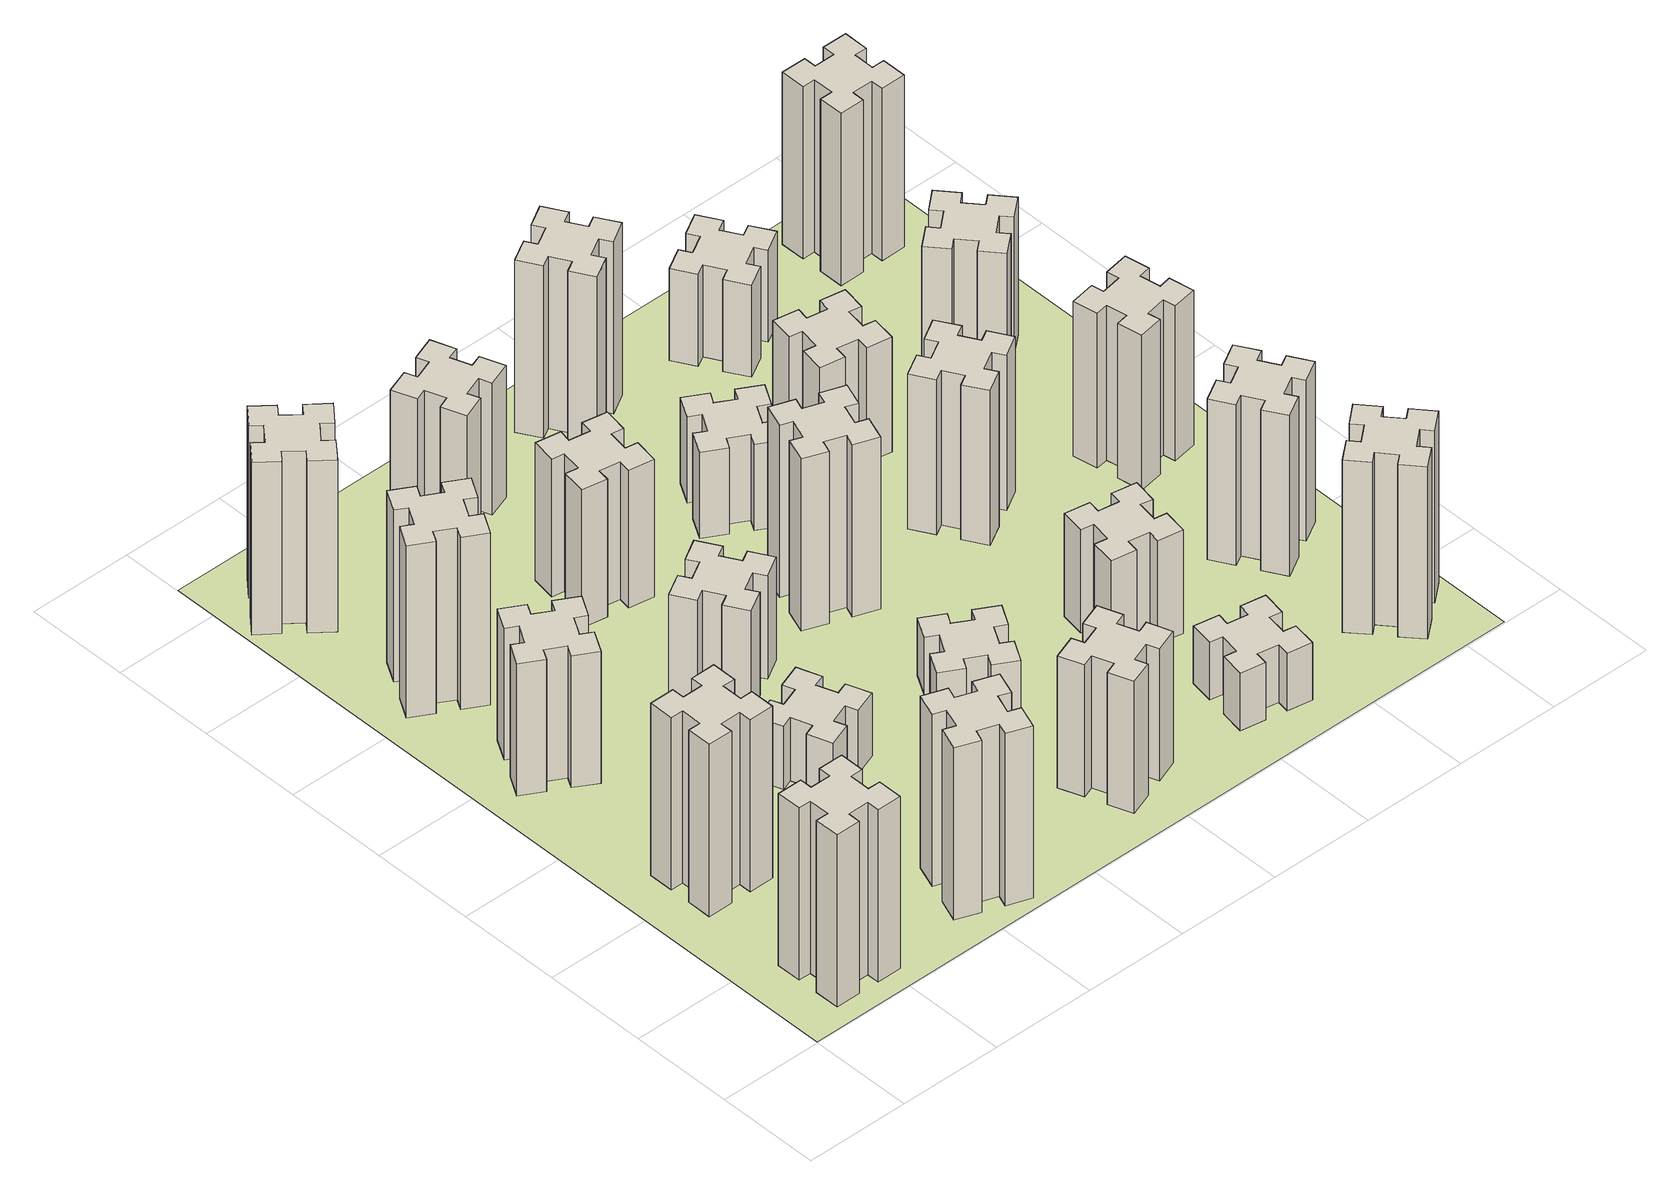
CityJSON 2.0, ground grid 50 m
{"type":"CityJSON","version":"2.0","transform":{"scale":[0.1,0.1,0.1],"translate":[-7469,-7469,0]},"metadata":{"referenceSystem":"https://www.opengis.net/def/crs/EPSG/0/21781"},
"CityObjects":{
"building1":{"type":"Building","attributes":{"class":"1000","function":"1000","usage":"1000","yearOfConstruction":2016,"roofType":"1000","measuredHeight":90,"storeysAboveGround":30,"storeysBelowGround":0},"geometry":[{"type":"Solid","lod":"1","boundaries":[[[[0,1,2,3,4,5,6,7,8,9,10,11,12,13,14,15,16,17,18,19]],[[17,16,20,21]],[[16,15,22,20]],[[15,14,23,22]],[[14,13,24,23]],[[13,12,25,24]],[[12,11,26,25]],[[11,10,27,26]],[[10,9,28,27]],[[9,8,29,28]],[[8,7,30,29]],[[7,6,31,30]],[[6,5,32,31]],[[5,4,33,32]],[[4,3,34,33]],[[3,2,35,34]],[[2,1,36,35]],[[1,0,37,36]],[[0,19,38,37]],[[19,18,39,38]],[[18,17,21,39]],[[24,25,26,27,28,29,30,31,32,33,34,35,36,37,38,39,21,20,22,23]]]]}]},
"building2":{"type":"Building","attributes":{"class":"1000","function":"1000","usage":"1000","yearOfConstruction":2016,"roofType":"1000","measuredHeight":90,"storeysAboveGround":30,"storeysBelowGround":0},"geometry":[{"type":"Solid","lod":"1","boundaries":[[[[40,41,42,43,44,45,46,47,48,49,50,51,52,53,54,55,56,57,58,59]],[[57,56,60,61]],[[56,55,62,60]],[[55,54,63,62]],[[54,53,64,63]],[[53,52,65,64]],[[52,51,66,65]],[[51,50,67,66]],[[50,49,68,67]],[[49,48,69,68]],[[48,47,70,69]],[[47,46,71,70]],[[46,45,72,71]],[[45,44,73,72]],[[44,43,74,73]],[[43,42,75,74]],[[42,41,76,75]],[[41,40,77,76]],[[40,59,78,77]],[[59,58,79,78]],[[58,57,61,79]],[[64,65,66,67,68,69,70,71,72,73,74,75,76,77,78,79,61,60,62,63]]]]}]},
"building3":{"type":"Building","attributes":{"class":"1000","function":"1000","usage":"1000","yearOfConstruction":2016,"roofType":"1000","measuredHeight":69,"storeysAboveGround":30,"storeysBelowGround":0},"geometry":[{"type":"Solid","lod":"1","boundaries":[[[[80,81,82,83,84,85,86,87,88,89,90,91,92,93,94,95,96,97,98,99]],[[97,96,100,101]],[[96,95,102,100]],[[95,94,103,102]],[[94,93,104,103]],[[93,92,105,104]],[[92,91,106,105]],[[91,90,107,106]],[[90,89,108,107]],[[89,88,109,108]],[[88,87,110,109]],[[87,86,111,110]],[[86,85,112,111]],[[85,84,113,112]],[[84,83,114,113]],[[83,82,115,114]],[[82,81,116,115]],[[81,80,117,116]],[[80,99,118,117]],[[99,98,119,118]],[[98,97,101,119]],[[104,105,106,107,108,109,110,111,112,113,114,115,116,117,118,119,101,100,102,103]]]]}]},
"building4":{"type":"Building","attributes":{"class":"1000","function":"1000","usage":"1000","yearOfConstruction":2016,"roofType":"1000","measuredHeight":90,"storeysAboveGround":30,"storeysBelowGround":0},"geometry":[{"type":"Solid","lod":"1","boundaries":[[[[120,121,122,123,124,125,126,127,128,129,130,131,132,133,134,135,136,137,138,139]],[[137,136,140,141]],[[136,135,142,140]],[[135,134,143,142]],[[134,133,144,143]],[[133,132,145,144]],[[132,131,146,145]],[[131,130,147,146]],[[130,129,148,147]],[[129,128,149,148]],[[128,127,150,149]],[[127,126,151,150]],[[126,125,152,151]],[[125,124,153,152]],[[124,123,154,153]],[[123,122,155,154]],[[122,121,156,155]],[[121,120,157,156]],[[120,139,158,157]],[[139,138,159,158]],[[138,137,141,159]],[[144,145,146,147,148,149,150,151,152,153,154,155,156,157,158,159,141,140,142,143]]]]}]},
"building5":{"type":"Building","attributes":{"class":"1000","function":"1000","usage":"1000","yearOfConstruction":2016,"roofType":"1000","measuredHeight":90,"storeysAboveGround":30,"storeysBelowGround":0},"geometry":[{"type":"Solid","lod":"1","boundaries":[[[[160,161,162,163,164,165,166,167,168,169,170,171,172,173,174,175,176,177,178,179]],[[177,176,180,181]],[[176,175,182,180]],[[175,174,183,182]],[[174,173,184,183]],[[173,172,185,184]],[[172,171,186,185]],[[171,170,187,186]],[[170,169,188,187]],[[169,168,189,188]],[[168,167,190,189]],[[167,166,191,190]],[[166,165,192,191]],[[165,164,193,192]],[[164,163,194,193]],[[163,162,195,194]],[[162,161,196,195]],[[161,160,197,196]],[[160,179,198,197]],[[179,178,199,198]],[[178,177,181,199]],[[184,185,186,187,188,189,190,191,192,193,194,195,196,197,198,199,181,180,182,183]]]]}]},
"building6":{"type":"Building","attributes":{"class":"1000","function":"1000","usage":"1000","yearOfConstruction":2016,"roofType":"1000","measuredHeight":90,"storeysAboveGround":30,"storeysBelowGround":0},"geometry":[{"type":"Solid","lod":"1","boundaries":[[[[200,201,202,203,204,205,206,207,208,209,210,211,212,213,214,215,216,217,218,219]],[[217,216,220,221]],[[216,215,222,220]],[[215,214,223,222]],[[214,213,224,223]],[[213,212,225,224]],[[212,211,226,225]],[[211,210,227,226]],[[210,209,228,227]],[[209,208,229,228]],[[208,207,230,229]],[[207,206,231,230]],[[206,205,232,231]],[[205,204,233,232]],[[204,203,234,233]],[[203,202,235,234]],[[202,201,236,235]],[[201,200,237,236]],[[200,219,238,237]],[[219,218,239,238]],[[218,217,221,239]],[[224,225,226,227,228,229,230,231,232,233,234,235,236,237,238,239,221,220,222,223]]]]}]},
"building7":{"type":"Building","attributes":{"class":"1000","function":"1000","usage":"1000","yearOfConstruction":2016,"roofType":"1000","measuredHeight":33,"storeysAboveGround":30,"storeysBelowGround":0},"geometry":[{"type":"Solid","lod":"1","boundaries":[[[[240,241,242,243,244,245,246,247,248,249,250,251,252,253,254,255,256,257,258,259]],[[257,256,260,261]],[[256,255,262,260]],[[255,254,263,262]],[[254,253,264,263]],[[253,252,265,264]],[[252,251,266,265]],[[251,250,267,266]],[[250,249,268,267]],[[249,248,269,268]],[[248,247,270,269]],[[247,246,271,270]],[[246,245,272,271]],[[245,244,273,272]],[[244,243,274,273]],[[243,242,275,274]],[[242,241,276,275]],[[241,240,277,276]],[[240,259,278,277]],[[259,258,279,278]],[[258,257,261,279]],[[264,265,266,267,268,269,270,271,272,273,274,275,276,277,278,279,261,260,262,263]]]]}]},
"building8":{"type":"Building","attributes":{"class":"1000","function":"1000","usage":"1000","yearOfConstruction":2016,"roofType":"1000","measuredHeight":54,"storeysAboveGround":30,"storeysBelowGround":0},"geometry":[{"type":"Solid","lod":"1","boundaries":[[[[280,281,282,283,284,285,286,287,288,289,290,291,292,293,294,295,296,297,298,299]],[[297,296,300,301]],[[296,295,302,300]],[[295,294,303,302]],[[294,293,304,303]],[[293,292,305,304]],[[292,291,306,305]],[[291,290,307,306]],[[290,289,308,307]],[[289,288,309,308]],[[288,287,310,309]],[[287,286,311,310]],[[286,285,312,311]],[[285,284,313,312]],[[284,283,314,313]],[[283,282,315,314]],[[282,281,316,315]],[[281,280,317,316]],[[280,299,318,317]],[[299,298,319,318]],[[298,297,301,319]],[[304,305,306,307,308,309,310,311,312,313,314,315,316,317,318,319,301,300,302,303]]]]}]},
"building9":{"type":"Building","attributes":{"class":"1000","function":"1000","usage":"1000","yearOfConstruction":2016,"roofType":"1000","measuredHeight":72,"storeysAboveGround":30,"storeysBelowGround":0},"geometry":[{"type":"Solid","lod":"1","boundaries":[[[[320,321,322,323,324,325,326,327,328,329,330,331,332,333,334,335,336,337,338,339]],[[337,336,340,341]],[[336,335,342,340]],[[335,334,343,342]],[[334,333,344,343]],[[333,332,345,344]],[[332,331,346,345]],[[331,330,347,346]],[[330,329,348,347]],[[329,328,349,348]],[[328,327,350,349]],[[327,326,351,350]],[[326,325,352,351]],[[325,324,353,352]],[[324,323,354,353]],[[323,322,355,354]],[[322,321,356,355]],[[321,320,357,356]],[[320,339,358,357]],[[339,338,359,358]],[[338,337,341,359]],[[344,345,346,347,348,349,350,351,352,353,354,355,356,357,358,359,341,340,342,343]]]]}]},
"building10":{"type":"Building","attributes":{"class":"1000","function":"1000","usage":"1000","yearOfConstruction":2016,"roofType":"1000","measuredHeight":69,"storeysAboveGround":30,"storeysBelowGround":0},"geometry":[{"type":"Solid","lod":"1","boundaries":[[[[360,361,362,363,364,365,366,367,368,369,370,371,372,373,374,375,376,377,378,379]],[[377,376,380,381]],[[376,375,382,380]],[[375,374,383,382]],[[374,373,384,383]],[[373,372,385,384]],[[372,371,386,385]],[[371,370,387,386]],[[370,369,388,387]],[[369,368,389,388]],[[368,367,390,389]],[[367,366,391,390]],[[366,365,392,391]],[[365,364,393,392]],[[364,363,394,393]],[[363,362,395,394]],[[362,361,396,395]],[[361,360,397,396]],[[360,379,398,397]],[[379,378,399,398]],[[378,377,381,399]],[[384,385,386,387,388,389,390,391,392,393,394,395,396,397,398,399,381,380,382,383]]]]}]},
"building11":{"type":"Building","attributes":{"class":"1000","function":"1000","usage":"1000","yearOfConstruction":2016,"roofType":"1000","measuredHeight":69,"storeysAboveGround":30,"storeysBelowGround":0},"geometry":[{"type":"Solid","lod":"1","boundaries":[[[[400,401,402,403,404,405,406,407,408,409,410,411,412,413,414,415,416,417,418,419]],[[417,416,420,421]],[[416,415,422,420]],[[415,414,423,422]],[[414,413,424,423]],[[413,412,425,424]],[[412,411,426,425]],[[411,410,427,426]],[[410,409,428,427]],[[409,408,429,428]],[[408,407,430,429]],[[407,406,431,430]],[[406,405,432,431]],[[405,404,433,432]],[[404,403,434,433]],[[403,402,435,434]],[[402,401,436,435]],[[401,400,437,436]],[[400,419,438,437]],[[419,418,439,438]],[[418,417,421,439]],[[424,425,426,427,428,429,430,431,432,433,434,435,436,437,438,439,421,420,422,423]]]]}]},
"building12":{"type":"Building","attributes":{"class":"1000","function":"1000","usage":"1000","yearOfConstruction":2016,"roofType":"1000","measuredHeight":30,"storeysAboveGround":30,"storeysBelowGround":0},"geometry":[{"type":"Solid","lod":"1","boundaries":[[[[440,441,442,443,444,445,446,447,448,449,450,451,452,453,454,455,456,457,458,459]],[[457,456,460,461]],[[456,455,462,460]],[[455,454,463,462]],[[454,453,464,463]],[[453,452,465,464]],[[452,451,466,465]],[[451,450,467,466]],[[450,449,468,467]],[[449,448,469,468]],[[448,447,470,469]],[[447,446,471,470]],[[446,445,472,471]],[[445,444,473,472]],[[444,443,474,473]],[[443,442,475,474]],[[442,441,476,475]],[[441,440,477,476]],[[440,459,478,477]],[[459,458,479,478]],[[458,457,461,479]],[[464,465,466,467,468,469,470,471,472,473,474,475,476,477,478,479,461,460,462,463]]]]}]},
"building13":{"type":"Building","attributes":{"class":"1000","function":"1000","usage":"1000","yearOfConstruction":2016,"roofType":"1000","measuredHeight":90,"storeysAboveGround":30,"storeysBelowGround":0},"geometry":[{"type":"Solid","lod":"1","boundaries":[[[[480,481,482,483,484,485,486,487,488,489,490,491,492,493,494,495,496,497,498,499]],[[497,496,500,501]],[[496,495,502,500]],[[495,494,503,502]],[[494,493,504,503]],[[493,492,505,504]],[[492,491,506,505]],[[491,490,507,506]],[[490,489,508,507]],[[489,488,509,508]],[[488,487,510,509]],[[487,486,511,510]],[[486,485,512,511]],[[485,484,513,512]],[[484,483,514,513]],[[483,482,515,514]],[[482,481,516,515]],[[481,480,517,516]],[[480,499,518,517]],[[499,498,519,518]],[[498,497,501,519]],[[504,505,506,507,508,509,510,511,512,513,514,515,516,517,518,519,501,500,502,503]]]]}]},
"building14":{"type":"Building","attributes":{"class":"1000","function":"1000","usage":"1000","yearOfConstruction":2016,"roofType":"1000","measuredHeight":45,"storeysAboveGround":30,"storeysBelowGround":0},"geometry":[{"type":"Solid","lod":"1","boundaries":[[[[520,521,522,523,524,525,526,527,528,529,530,531,532,533,534,535,536,537,538,539]],[[537,536,540,541]],[[536,535,542,540]],[[535,534,543,542]],[[534,533,544,543]],[[533,532,545,544]],[[532,531,546,545]],[[531,530,547,546]],[[530,529,548,547]],[[529,528,549,548]],[[528,527,550,549]],[[527,526,551,550]],[[526,525,552,551]],[[525,524,553,552]],[[524,523,554,553]],[[523,522,555,554]],[[522,521,556,555]],[[521,520,557,556]],[[520,539,558,557]],[[539,538,559,558]],[[538,537,541,559]],[[544,545,546,547,548,549,550,551,552,553,554,555,556,557,558,559,541,540,542,543]]]]}]},
"building15":{"type":"Building","attributes":{"class":"1000","function":"1000","usage":"1000","yearOfConstruction":2016,"roofType":"1000","measuredHeight":30,"storeysAboveGround":30,"storeysBelowGround":0},"geometry":[{"type":"Solid","lod":"1","boundaries":[[[[560,561,562,563,564,565,566,567,568,569,570,571,572,573,574,575,576,577,578,579]],[[577,576,580,581]],[[576,575,582,580]],[[575,574,583,582]],[[574,573,584,583]],[[573,572,585,584]],[[572,571,586,585]],[[571,570,587,586]],[[570,569,588,587]],[[569,568,589,588]],[[568,567,590,589]],[[567,566,591,590]],[[566,565,592,591]],[[565,564,593,592]],[[564,563,594,593]],[[563,562,595,594]],[[562,561,596,595]],[[561,560,597,596]],[[560,579,598,597]],[[579,578,599,598]],[[578,577,581,599]],[[584,585,586,587,588,589,590,591,592,593,594,595,596,597,598,599,581,580,582,583]]]]}]},
"building16":{"type":"Building","attributes":{"class":"1000","function":"1000","usage":"1000","yearOfConstruction":2016,"roofType":"1000","measuredHeight":90,"storeysAboveGround":30,"storeysBelowGround":0},"geometry":[{"type":"Solid","lod":"1","boundaries":[[[[600,601,602,603,604,605,606,607,608,609,610,611,612,613,614,615,616,617,618,619]],[[617,616,620,621]],[[616,615,622,620]],[[615,614,623,622]],[[614,613,624,623]],[[613,612,625,624]],[[612,611,626,625]],[[611,610,627,626]],[[610,609,628,627]],[[609,608,629,628]],[[608,607,630,629]],[[607,606,631,630]],[[606,605,632,631]],[[605,604,633,632]],[[604,603,634,633]],[[603,602,635,634]],[[602,601,636,635]],[[601,600,637,636]],[[600,619,638,637]],[[619,618,639,638]],[[618,617,621,639]],[[624,625,626,627,628,629,630,631,632,633,634,635,636,637,638,639,621,620,622,623]]]]}]},
"building17":{"type":"Building","attributes":{"class":"1000","function":"1000","usage":"1000","yearOfConstruction":2016,"roofType":"1000","measuredHeight":54,"storeysAboveGround":30,"storeysBelowGround":0},"geometry":[{"type":"Solid","lod":"1","boundaries":[[[[640,641,642,643,644,645,646,647,648,649,650,651,652,653,654,655,656,657,658,659]],[[657,656,660,661]],[[656,655,662,660]],[[655,654,663,662]],[[654,653,664,663]],[[653,652,665,664]],[[652,651,666,665]],[[651,650,667,666]],[[650,649,668,667]],[[649,648,669,668]],[[648,647,670,669]],[[647,646,671,670]],[[646,645,672,671]],[[645,644,673,672]],[[644,643,674,673]],[[643,642,675,674]],[[642,641,676,675]],[[641,640,677,676]],[[640,659,678,677]],[[659,658,679,678]],[[658,657,661,679]],[[664,665,666,667,668,669,670,671,672,673,674,675,676,677,678,679,661,660,662,663]]]]}]},
"building18":{"type":"Building","attributes":{"class":"1000","function":"1000","usage":"1000","yearOfConstruction":2016,"roofType":"1000","measuredHeight":81,"storeysAboveGround":30,"storeysBelowGround":0},"geometry":[{"type":"Solid","lod":"1","boundaries":[[[[680,681,682,683,684,685,686,687,688,689,690,691,692,693,694,695,696,697,698,699]],[[697,696,700,701]],[[696,695,702,700]],[[695,694,703,702]],[[694,693,704,703]],[[693,692,705,704]],[[692,691,706,705]],[[691,690,707,706]],[[690,689,708,707]],[[689,688,709,708]],[[688,687,710,709]],[[687,686,711,710]],[[686,685,712,711]],[[685,684,713,712]],[[684,683,714,713]],[[683,682,715,714]],[[682,681,716,715]],[[681,680,717,716]],[[680,699,718,717]],[[699,698,719,718]],[[698,697,701,719]],[[704,705,706,707,708,709,710,711,712,713,714,715,716,717,718,719,701,700,702,703]]]]}]},
"building19":{"type":"Building","attributes":{"class":"1000","function":"1000","usage":"1000","yearOfConstruction":2016,"roofType":"1000","measuredHeight":60,"storeysAboveGround":30,"storeysBelowGround":0},"geometry":[{"type":"Solid","lod":"1","boundaries":[[[[720,721,722,723,724,725,726,727,728,729,730,731,732,733,734,735,736,737,738,739]],[[737,736,740,741]],[[736,735,742,740]],[[735,734,743,742]],[[734,733,744,743]],[[733,732,745,744]],[[732,731,746,745]],[[731,730,747,746]],[[730,729,748,747]],[[729,728,749,748]],[[728,727,750,749]],[[727,726,751,750]],[[726,725,752,751]],[[725,724,753,752]],[[724,723,754,753]],[[723,722,755,754]],[[722,721,756,755]],[[721,720,757,756]],[[720,739,758,757]],[[739,738,759,758]],[[738,737,741,759]],[[744,745,746,747,748,749,750,751,752,753,754,755,756,757,758,759,741,740,742,743]]]]}]},
"building20":{"type":"Building","attributes":{"class":"1000","function":"1000","usage":"1000","yearOfConstruction":2016,"roofType":"1000","measuredHeight":90,"storeysAboveGround":30,"storeysBelowGround":0},"geometry":[{"type":"Solid","lod":"1","boundaries":[[[[760,761,762,763,764,765,766,767,768,769,770,771,772,773,774,775,776,777,778,779]],[[777,776,780,781]],[[776,775,782,780]],[[775,774,783,782]],[[774,773,784,783]],[[773,772,785,784]],[[772,771,786,785]],[[771,770,787,786]],[[770,769,788,787]],[[769,768,789,788]],[[768,767,790,789]],[[767,766,791,790]],[[766,765,792,791]],[[765,764,793,792]],[[764,763,794,793]],[[763,762,795,794]],[[762,761,796,795]],[[761,760,797,796]],[[760,779,798,797]],[[779,778,799,798]],[[778,777,781,799]],[[784,785,786,787,788,789,790,791,792,793,794,795,796,797,798,799,781,780,782,783]]]]}]},
"building21":{"type":"Building","attributes":{"class":"1000","function":"1000","usage":"1000","yearOfConstruction":2016,"roofType":"1000","measuredHeight":48,"storeysAboveGround":30,"storeysBelowGround":0},"geometry":[{"type":"Solid","lod":"1","boundaries":[[[[800,801,802,803,804,805,806,807,808,809,810,811,812,813,814,815,816,817,818,819]],[[817,816,820,821]],[[816,815,822,820]],[[815,814,823,822]],[[814,813,824,823]],[[813,812,825,824]],[[812,811,826,825]],[[811,810,827,826]],[[810,809,828,827]],[[809,808,829,828]],[[808,807,830,829]],[[807,806,831,830]],[[806,805,832,831]],[[805,804,833,832]],[[804,803,834,833]],[[803,802,835,834]],[[802,801,836,835]],[[801,800,837,836]],[[800,819,838,837]],[[819,818,839,838]],[[818,817,821,839]],[[824,825,826,827,828,829,830,831,832,833,834,835,836,837,838,839,821,820,822,823]]]]}]},
"building22":{"type":"Building","attributes":{"class":"1000","function":"1000","usage":"1000","yearOfConstruction":2016,"roofType":"1000","measuredHeight":84,"storeysAboveGround":30,"storeysBelowGround":0},"geometry":[{"type":"Solid","lod":"1","boundaries":[[[[840,841,842,843,844,845,846,847,848,849,850,851,852,853,854,855,856,857,858,859]],[[857,856,860,861]],[[856,855,862,860]],[[855,854,863,862]],[[854,853,864,863]],[[853,852,865,864]],[[852,851,866,865]],[[851,850,867,866]],[[850,849,868,867]],[[849,848,869,868]],[[848,847,870,869]],[[847,846,871,870]],[[846,845,872,871]],[[845,844,873,872]],[[844,843,874,873]],[[843,842,875,874]],[[842,841,876,875]],[[841,840,877,876]],[[840,859,878,877]],[[859,858,879,878]],[[858,857,861,879]],[[864,865,866,867,868,869,870,871,872,873,874,875,876,877,878,879,861,860,862,863]]]]}]},
"building23":{"type":"Building","attributes":{"class":"1000","function":"1000","usage":"1000","yearOfConstruction":2016,"roofType":"1000","measuredHeight":81,"storeysAboveGround":30,"storeysBelowGround":0},"geometry":[{"type":"Solid","lod":"1","boundaries":[[[[880,881,882,883,884,885,886,887,888,889,890,891,892,893,894,895,896,897,898,899]],[[897,896,900,901]],[[896,895,902,900]],[[895,894,903,902]],[[894,893,904,903]],[[893,892,905,904]],[[892,891,906,905]],[[891,890,907,906]],[[890,889,908,907]],[[889,888,909,908]],[[888,887,910,909]],[[887,886,911,910]],[[886,885,912,911]],[[885,884,913,912]],[[884,883,914,913]],[[883,882,915,914]],[[882,881,916,915]],[[881,880,917,916]],[[880,899,918,917]],[[899,898,919,918]],[[898,897,901,919]],[[904,905,906,907,908,909,910,911,912,913,914,915,916,917,918,919,901,900,902,903]]]]}]},
"building24":{"type":"Building","attributes":{"class":"1000","function":"1000","usage":"1000","yearOfConstruction":2016,"roofType":"1000","measuredHeight":72,"storeysAboveGround":30,"storeysBelowGround":0},"geometry":[{"type":"Solid","lod":"1","boundaries":[[[[920,921,922,923,924,925,926,927,928,929,930,931,932,933,934,935,936,937,938,939]],[[937,936,940,941]],[[936,935,942,940]],[[935,934,943,942]],[[934,933,944,943]],[[933,932,945,944]],[[932,931,946,945]],[[931,930,947,946]],[[930,929,948,947]],[[929,928,949,948]],[[928,927,950,949]],[[927,926,951,950]],[[926,925,952,951]],[[925,924,953,952]],[[924,923,954,953]],[[923,922,955,954]],[[922,921,956,955]],[[921,920,957,956]],[[920,939,958,957]],[[939,938,959,958]],[[938,937,941,959]],[[944,945,946,947,948,949,950,951,952,953,954,955,956,957,958,959,941,940,942,943]]]]}]},
"building25":{"type":"Building","attributes":{"class":"1000","function":"1000","usage":"1000","yearOfConstruction":2016,"roofType":"1000","measuredHeight":90,"storeysAboveGround":30,"storeysBelowGround":0},"geometry":[{"type":"Solid","lod":"1","boundaries":[[[[960,961,962,963,964,965,966,967,968,969,970,971,972,973,974,975,976,977,978,979]],[[977,976,980,981]],[[976,975,982,980]],[[975,974,983,982]],[[974,973,984,983]],[[973,972,985,984]],[[972,971,986,985]],[[971,970,987,986]],[[970,969,988,987]],[[969,968,989,988]],[[968,967,990,989]],[[967,966,991,990]],[[966,965,992,991]],[[965,964,993,992]],[[964,963,994,993]],[[963,962,995,994]],[[962,961,996,995]],[[961,960,997,996]],[[960,979,998,997]],[[979,978,999,998]],[[978,977,981,999]],[[984,985,986,987,988,989,990,991,992,993,994,995,996,997,998,999,981,980,982,983]]]]}]},
"landuse1":{"type":"LandUse","attributes":{"name":"plot1","function":"1010"},"geometry":[{"type":"MultiSurface","lod":"1","boundaries":[[[1000,1001,1002,1003]]]}]}
},
"vertices":[
[265,325,0],[265,225,0],[205,225,0],[205,105,0],[325,105,0],[325,165,0],[425,165,0],[425,105,0],[545,105,0],[545,225,0],[485,225,0],[485,325,0],[545,325,0],[545,445,0],[425,445,0],[425,385,0],[325,385,0],[325,445,0],[205,445,0],[205,325,0],[325,385,900],[325,445,900],[425,385,900],[425,445,900],[545,445,900],[545,325,900],[485,325,900],[485,225,900],[545,225,900],[545,105,900],[425,105,900],[425,165,900],[325,165,900],[325,105,900],[205,105,900],[205,225,900],[265,225,900],[265,325,900],[205,325,900],[205,445,900],
[265,1065,0],[265,965,0],[205,965,0],[205,845,0],[325,845,0],[325,905,0],[425,905,0],[425,845,0],[545,845,0],[545,965,0],[485,965,0],[485,1065,0],[545,1065,0],[545,1185,0],[425,1185,0],[425,1125,0],[325,1125,0],[325,1185,0],[205,1185,0],[205,1065,0],[325,1125,900],[325,1185,900],[425,1125,900],[425,1185,900],[545,1185,900],[545,1065,900],[485,1065,900],[485,965,900],[545,965,900],[545,845,900],[425,845,900],[425,905,900],[325,905,900],[325,845,900],[205,845,900],[205,965,900],[265,965,900],[265,1065,900],[205,1065,900],[205,1185,900],
[474,2026,0],[387,2076,0],[417,2128,0],[313,2188,0],[253,2084,0],[305,2054,0],[255,1967,0],[203,1997,0],[143,1893,0],[247,1833,0],[277,1885,0],[364,1835,0],[334,1783,0],[438,1723,0],[498,1827,0],[446,1857,0],[496,1944,0],[548,1914,0],[608,2018,0],[504,2078,0],[496,1944,690],[548,1914,690],[446,1857,690],[498,1827,690],[438,1723,690],[334,1783,690],[364,1835,690],[277,1885,690],[247,1833,690],[143,1893,690],[203,1997,690],[255,1967,690],[305,2054,690],[253,2084,690],[313,2188,690],[417,2128,690],[387,2076,690],[474,2026,690],[504,2078,690],[608,2018,690],
[446,2497,0],[496,2584,0],[548,2554,0],[608,2658,0],[504,2718,0],[474,2666,0],[387,2716,0],[417,2768,0],[313,2828,0],[253,2724,0],[305,2694,0],[255,2607,0],[203,2637,0],[143,2533,0],[247,2473,0],[277,2525,0],[364,2475,0],[334,2423,0],[438,2363,0],[498,2467,0],[364,2475,900],[334,2423,900],[277,2525,900],[247,2473,900],[143,2533,900],[203,2637,900],[255,2607,900],[305,2694,900],[253,2724,900],[313,2828,900],[417,2768,900],[387,2716,900],[474,2666,900],[504,2718,900],[608,2658,900],[548,2554,900],[496,2584,900],[446,2497,900],[498,2467,900],[438,2363,900],
[1029,360,0],[995,266,0],[939,287,0],[897,174,0],[1010,133,0],[1031,189,0],[1125,155,0],[1104,99,0],[1217,57,0],[1258,170,0],[1202,191,0],[1236,285,0],[1292,264,0],[1333,377,0],[1220,418,0],[1200,362,0],[1106,396,0],[1127,452,0],[1014,493,0],[973,380,0],[1106,396,900],[1127,452,900],[1200,362,900],[1220,418,900],[1333,377,900],[1292,264,900],[1236,285,900],[1202,191,900],[1258,170,900],[1217,57,900],[1104,99,900],[1125,155,900],[1031,189,900],[1010,133,900],[897,174,900],[939,287,900],[995,266,900],[1029,360,900],[973,380,900],[1014,493,900],
[384,3387,0],[308,3452,0],[346,3498,0],[254,3575,0],[177,3483,0],[223,3444,0],[159,3368,0],[113,3406,0],[36,3314,0],[128,3237,0],[166,3283,0],[243,3219,0],[204,3173,0],[296,3096,0],[373,3188,0],[327,3226,0],[392,3303,0],[438,3264,0],[515,3356,0],[423,3433,0],[392,3303,900],[438,3264,900],[327,3226,900],[373,3188,900],[296,3096,900],[204,3173,900],[243,3219,900],[166,3283,900],[128,3237,900],[36,3314,900],[113,3406,900],[159,3368,900],[223,3444,900],[177,3483,900],[254,3575,900],[346,3498,900],[308,3452,900],[384,3387,900],[423,3433,900],[515,3356,900],
[1125,1336,0],[1031,1302,0],[1010,1358,0],[897,1317,0],[939,1204,0],[995,1225,0],[1029,1131,0],[973,1110,0],[1014,997,0],[1127,1039,0],[1106,1095,0],[1200,1129,0],[1220,1073,0],[1333,1114,0],[1292,1227,0],[1236,1206,0],[1202,1300,0],[1258,1320,0],[1217,1433,0],[1104,1392,0],[1202,1300,330],[1258,1320,330],[1236,1206,330],[1292,1227,330],[1333,1114,330],[1220,1073,330],[1200,1129,330],[1106,1095,330],[1127,1039,330],[1014,997,330],[973,1110,330],[1029,1131,330],[995,1225,330],[939,1204,330],[897,1317,330],[1010,1358,330],[1031,1302,330],[1125,1336,330],[1104,1392,330],[1217,1433,330],
[1336,1867,0],[1286,1954,0],[1338,1984,0],[1278,2088,0],[1174,2028,0],[1204,1976,0],[1117,1926,0],[1087,1978,0],[983,1918,0],[1043,1814,0],[1095,1844,0],[1145,1757,0],[1093,1727,0],[1153,1623,0],[1257,1683,0],[1227,1735,0],[1314,1785,0],[1344,1733,0],[1448,1793,0],[1388,1897,0],[1314,1785,540],[1344,1733,540],[1227,1735,540],[1257,1683,540],[1153,1623,540],[1093,1727,540],[1145,1757,540],[1095,1844,540],[1043,1814,540],[983,1918,540],[1087,1978,540],[1117,1926,540],[1204,1976,540],[1174,2028,540],[1278,2088,540],[1338,1984,540],[1286,1954,540],[1336,1867,540],[1388,1897,540],[1448,1793,540],
[1315,2527,0],[1332,2625,0],[1391,2615,0],[1412,2733,0],[1294,2754,0],[1284,2695,0],[1185,2712,0],[1196,2771,0],[1077,2792,0],[1057,2674,0],[1116,2664,0],[1098,2565,0],[1039,2576,0],[1018,2457,0],[1137,2437,0],[1147,2496,0],[1245,2478,0],[1235,2419,0],[1353,2398,0],[1374,2517,0],[1245,2478,720],[1235,2419,720],[1147,2496,720],[1137,2437,720],[1018,2457,720],[1039,2576,720],[1098,2565,720],[1116,2664,720],[1057,2674,720],[1077,2792,720],[1196,2771,720],[1185,2712,720],[1284,2695,720],[1294,2754,720],[1412,2733,720],[1391,2615,720],[1332,2625,720],[1315,2527,720],[1374,2517,720],[1353,2398,720],
[1965,496,0],[1871,462,0],[1850,518,0],[1737,477,0],[1779,364,0],[1835,385,0],[1869,291,0],[1813,270,0],[1854,157,0],[1967,199,0],[1946,255,0],[2040,289,0],[2060,233,0],[2173,274,0],[2132,387,0],[2076,366,0],[2042,460,0],[2098,480,0],[2057,593,0],[1944,552,0],[2042,460,690],[2098,480,690],[2076,366,690],[2132,387,690],[2173,274,690],[2060,233,690],[2040,289,690],[1946,255,690],[1967,199,690],[1854,157,690],[1813,270,690],[1869,291,690],[1835,385,690],[1779,364,690],[1737,477,690],[1850,518,690],[1871,462,690],[1965,496,690],[1944,552,690],[2057,593,690],
[1125,3456,0],[1031,3422,0],[1010,3478,0],[897,3437,0],[939,3324,0],[995,3345,0],[1029,3251,0],[973,3230,0],[1014,3117,0],[1127,3159,0],[1106,3215,0],[1200,3249,0],[1220,3193,0],[1333,3234,0],[1292,3347,0],[1236,3326,0],[1202,3420,0],[1258,3440,0],[1217,3553,0],[1104,3512,0],[1202,3420,690],[1258,3440,690],[1236,3326,690],[1292,3347,690],[1333,3234,690],[1220,3193,690],[1200,3249,690],[1106,3215,690],[1127,3159,690],[1014,3117,690],[973,3230,690],[1029,3251,690],[995,3345,690],[939,3324,690],[897,3437,690],[1010,3478,690],[1031,3422,690],[1125,3456,690],[1104,3512,690],[1217,3553,690],
[1757,1045,0],[1844,995,0],[1814,943,0],[1918,883,0],[1978,987,0],[1926,1017,0],[1976,1104,0],[2028,1074,0],[2088,1178,0],[1984,1238,0],[1954,1186,0],[1867,1236,0],[1897,1288,0],[1793,1348,0],[1733,1244,0],[1785,1214,0],[1735,1127,0],[1683,1157,0],[1623,1053,0],[1727,993,0],[1735,1127,300],[1683,1157,300],[1785,1214,300],[1733,1244,300],[1793,1348,300],[1897,1288,300],[1867,1236,300],[1954,1186,300],[1984,1238,300],[2088,1178,300],[2028,1074,300],[1976,1104,300],[1926,1017,300],[1978,987,300],[1918,883,300],[1814,943,300],[1844,995,300],[1757,1045,300],[1727,993,300],[1623,1053,300],
[1940,2042,0],[1846,2076,0],[1867,2132,0],[1754,2173,0],[1713,2060,0],[1769,2040,0],[1735,1946,0],[1679,1967,0],[1637,1854,0],[1750,1813,0],[1771,1869,0],[1865,1835,0],[1844,1779,0],[1957,1737,0],[1998,1850,0],[1942,1871,0],[1976,1965,0],[2032,1944,0],[2073,2057,0],[1960,2098,0],[1976,1965,900],[2032,1944,900],[1942,1871,900],[1998,1850,900],[1957,1737,900],[1844,1779,900],[1865,1835,900],[1771,1869,900],[1750,1813,900],[1637,1854,900],[1679,1967,900],[1735,1946,900],[1769,2040,900],[1713,2060,900],[1754,2173,900],[1867,2132,900],[1846,2076,900],[1940,2042,900],[1960,2098,900],[2073,2057,900],
[2026,2497,0],[2076,2584,0],[2128,2554,0],[2188,2658,0],[2084,2718,0],[2054,2666,0],[1967,2716,0],[1997,2768,0],[1893,2828,0],[1833,2724,0],[1885,2694,0],[1835,2607,0],[1783,2637,0],[1723,2533,0],[1827,2473,0],[1857,2525,0],[1944,2475,0],[1914,2423,0],[2018,2363,0],[2078,2467,0],[1944,2475,450],[1914,2423,450],[1857,2525,450],[1827,2473,450],[1723,2533,450],[1783,2637,450],[1835,2607,450],[1885,2694,450],[1833,2724,450],[1893,2828,450],[1997,2768,450],[1967,2716,450],[2054,2666,450],[2084,2718,450],[2188,2658,450],[2128,2554,450],[2076,2584,450],[2026,2497,450],[2078,2467,450],[2018,2363,450],
[2596,444,0],[2578,345,0],[2519,356,0],[2498,237,0],[2617,217,0],[2627,276,0],[2725,258,0],[2715,199,0],[2833,178,0],[2854,297,0],[2795,307,0],[2812,405,0],[2871,395,0],[2892,513,0],[2774,534,0],[2764,475,0],[2665,492,0],[2676,551,0],[2557,572,0],[2537,454,0],[2665,492,300],[2676,551,300],[2764,475,300],[2774,534,300],[2892,513,300],[2871,395,300],[2812,405,300],[2795,307,300],[2854,297,300],[2833,178,300],[2715,199,300],[2725,258,300],[2627,276,300],[2617,217,300],[2498,237,300],[2519,356,300],[2578,345,300],[2596,444,300],[2537,454,300],[2557,572,300],
[1844,3556,0],[1757,3506,0],[1727,3558,0],[1623,3498,0],[1683,3394,0],[1735,3424,0],[1785,3337,0],[1733,3307,0],[1793,3203,0],[1897,3263,0],[1867,3315,0],[1954,3365,0],[1984,3313,0],[2088,3373,0],[2028,3477,0],[1976,3447,0],[1926,3534,0],[1978,3564,0],[1918,3668,0],[1814,3608,0],[1926,3534,900],[1978,3564,900],[1976,3447,900],[2028,3477,900],[2088,3373,900],[1984,3313,900],[1954,3365,900],[1867,3315,900],[1897,3263,900],[1793,3203,900],[1733,3307,900],[1785,3337,900],[1735,3424,900],[1683,3394,900],[1623,3498,900],[1727,3558,900],[1757,3506,900],[1844,3556,900],[1814,3608,900],[1918,3668,900],
[2496,1084,0],[2478,985,0],[2419,996,0],[2398,877,0],[2517,857,0],[2527,916,0],[2625,898,0],[2615,839,0],[2733,818,0],[2754,937,0],[2695,947,0],[2712,1045,0],[2771,1035,0],[2792,1153,0],[2674,1174,0],[2664,1115,0],[2565,1132,0],[2576,1191,0],[2457,1212,0],[2437,1094,0],[2565,1132,540],[2576,1191,540],[2664,1115,540],[2674,1174,540],[2792,1153,540],[2771,1035,540],[2712,1045,540],[2695,947,540],[2754,937,540],[2733,818,540],[2615,839,540],[2625,898,540],[2527,916,540],[2517,857,540],[2398,877,540],[2419,996,540],[2478,985,540],[2496,1084,540],[2437,1094,540],[2457,1212,540],
[2716,1967,0],[2666,2054,0],[2718,2084,0],[2658,2188,0],[2554,2128,0],[2584,2076,0],[2497,2026,0],[2467,2078,0],[2363,2018,0],[2423,1914,0],[2475,1944,0],[2525,1857,0],[2473,1827,0],[2533,1723,0],[2637,1783,0],[2607,1835,0],[2694,1885,0],[2724,1833,0],[2828,1893,0],[2768,1997,0],[2694,1885,810],[2724,1833,810],[2607,1835,810],[2637,1783,810],[2533,1723,810],[2473,1827,810],[2525,1857,810],[2475,1944,810],[2423,1914,810],[2363,2018,810],[2467,2078,810],[2497,2026,810],[2584,2076,810],[2554,2128,810],[2658,2188,810],[2718,2084,810],[2666,2054,810],[2716,1967,810],[2768,1997,810],[2828,1893,810],
[2564,2695,0],[2465,2712,0],[2476,2771,0],[2357,2792,0],[2337,2674,0],[2396,2664,0],[2378,2565,0],[2319,2576,0],[2298,2457,0],[2417,2437,0],[2427,2496,0],[2525,2478,0],[2515,2419,0],[2633,2398,0],[2654,2517,0],[2595,2527,0],[2612,2625,0],[2671,2615,0],[2692,2733,0],[2574,2754,0],[2612,2625,600],[2671,2615,600],[2595,2527,600],[2654,2517,600],[2633,2398,600],[2515,2419,600],[2525,2478,600],[2427,2496,600],[2417,2437,600],[2298,2457,600],[2319,2576,600],[2378,2565,600],[2396,2664,600],[2337,2674,600],[2357,2792,600],[2476,2771,600],[2465,2712,600],[2564,2695,600],[2574,2754,600],[2692,2733,600],
[3468,259,0],[3544,323,0],[3583,277,0],[3675,354,0],[3598,446,0],[3552,408,0],[3487,484,0],[3533,523,0],[3456,615,0],[3364,538,0],[3403,492,0],[3326,427,0],[3288,473,0],[3196,396,0],[3273,304,0],[3319,343,0],[3383,266,0],[3337,228,0],[3414,136,0],[3506,213,0],[3383,266,900],[3337,228,900],[3319,343,900],[3273,304,900],[3196,396,900],[3288,473,900],[3326,427,900],[3403,492,900],[3364,538,900],[3456,615,900],[3533,523,900],[3487,484,900],[3552,408,900],[3598,446,900],[3675,354,900],[3583,277,900],[3544,323,900],[3468,259,900],[3506,213,900],[3414,136,900],
[2716,3347,0],[2666,3434,0],[2718,3464,0],[2658,3568,0],[2554,3508,0],[2584,3456,0],[2497,3406,0],[2467,3458,0],[2363,3398,0],[2423,3294,0],[2475,3324,0],[2525,3237,0],[2473,3207,0],[2533,3103,0],[2637,3163,0],[2607,3215,0],[2694,3265,0],[2724,3213,0],[2828,3273,0],[2768,3377,0],[2694,3265,480],[2724,3213,480],[2607,3215,480],[2637,3163,480],[2533,3103,480],[2473,3207,480],[2525,3237,480],[2475,3324,480],[2423,3294,480],[2363,3398,480],[2467,3458,480],[2497,3406,480],[2584,3456,480],[2554,3508,480],[2658,3568,480],[2718,3464,480],[2666,3434,480],[2716,3347,480],[2768,3377,480],[2828,3273,480],
[3215,1004,0],[3265,917,0],[3213,887,0],[3273,783,0],[3377,843,0],[3347,895,0],[3434,945,0],[3464,893,0],[3568,953,0],[3508,1057,0],[3456,1027,0],[3406,1114,0],[3458,1144,0],[3398,1248,0],[3294,1188,0],[3324,1136,0],[3237,1086,0],[3207,1138,0],[3103,1078,0],[3163,974,0],[3237,1086,840],[3207,1138,840],[3324,1136,840],[3294,1188,840],[3398,1248,840],[3458,1144,840],[3406,1114,840],[3456,1027,840],[3508,1057,840],[3568,953,840],[3464,893,840],[3434,945,840],[3347,895,840],[3377,843,840],[3273,783,840],[3213,887,840],[3265,917,840],[3215,1004,840],[3163,974,840],[3103,1078,840],
[3365,1872,0],[3267,1855,0],[3257,1914,0],[3138,1893,0],[3159,1775,0],[3218,1785,0],[3236,1687,0],[3177,1677,0],[3197,1558,0],[3316,1579,0],[3305,1638,0],[3404,1656,0],[3414,1597,0],[3532,1617,0],[3511,1736,0],[3452,1725,0],[3435,1824,0],[3494,1834,0],[3473,1952,0],[3355,1931,0],[3435,1824,810],[3494,1834,810],[3452,1725,810],[3511,1736,810],[3532,1617,810],[3414,1597,810],[3404,1656,810],[3305,1638,810],[3316,1579,810],[3197,1558,810],[3177,1677,810],[3236,1687,810],[3218,1785,810],[3159,1775,810],[3138,1893,810],[3257,1914,810],[3267,1855,810],[3365,1872,810],[3355,1931,810],[3473,1952,810],
[3119,2563,0],[3183,2486,0],[3137,2448,0],[3214,2356,0],[3306,2433,0],[3268,2479,0],[3344,2543,0],[3383,2497,0],[3475,2574,0],[3398,2666,0],[3352,2628,0],[3287,2704,0],[3333,2743,0],[3256,2835,0],[3164,2758,0],[3203,2712,0],[3126,2647,0],[3088,2693,0],[2996,2616,0],[3073,2524,0],[3126,2647,720],[3088,2693,720],[3203,2712,720],[3164,2758,720],[3256,2835,720],[3333,2743,720],[3287,2704,720],[3352,2628,720],[3398,2666,720],[3475,2574,720],[3383,2497,720],[3344,2543,720],[3268,2479,720],[3306,2433,720],[3214,2356,720],[3137,2448,720],[3183,2486,720],[3119,2563,720],[3073,2524,720],[2996,2616,720],
[3285,3325,0],[3385,3325,0],[3385,3265,0],[3505,3265,0],[3505,3385,0],[3445,3385,0],[3445,3485,0],[3505,3485,0],[3505,3605,0],[3385,3605,0],[3385,3545,0],[3285,3545,0],[3285,3605,0],[3165,3605,0],[3165,3485,0],[3225,3485,0],[3225,3385,0],[3165,3385,0],[3165,3265,0],[3285,3265,0],[3225,3385,900],[3165,3385,900],[3225,3485,900],[3165,3485,900],[3165,3605,900],[3285,3605,900],[3285,3545,900],[3385,3545,900],[3385,3605,900],[3505,3605,900],[3505,3485,900],[3445,3485,900],[3445,3385,900],[3505,3385,900],[3505,3265,900],[3385,3265,900],[3385,3325,900],[3285,3325,900],[3285,3265,900],[3165,3265,900],
[5,3705,0],[3705,3705,0],[3705,5,0],[5,5,0]
]}
